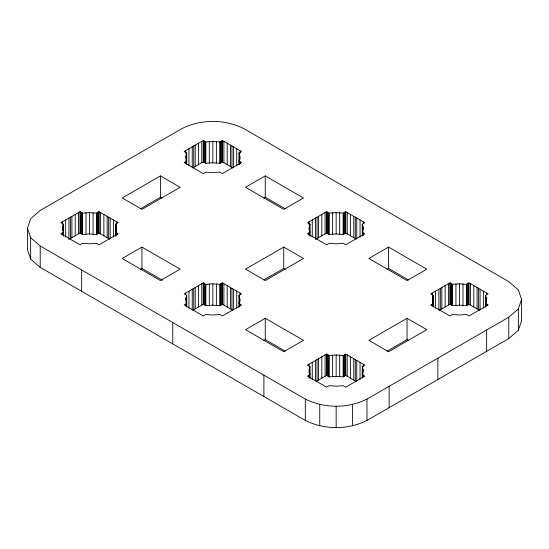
<?xml version="1.0" encoding="UTF-8"?>
<svg xmlns="http://www.w3.org/2000/svg" width="549" height="549" viewBox="0 0 549 549"><rect width="100%" height="100%" fill="white"/><g stroke="black" fill="none" stroke-linecap="round" stroke-linejoin="round"><path stroke-width="0.82" d="M62.511 230.786L62.744 226.188L63.43 224.184L60.87 222.709L79.982 211.674L82.542 213.149L89.542 212.621L96.535 213.149L99.095 211.674L118.207 222.709L115.647 224.184L115.647 236.145M115.647 224.184L116.566 228.226L115.647 232.261L118.207 233.744L99.095 244.772L96.535 243.296L89.542 243.825L82.542 243.296L79.982 244.772L60.87 233.744L63.43 232.261L62.511 228.226M186.735 152.993L185.816 157.035L186.735 161.07L184.176 162.552L203.288 173.587L205.848 172.105L212.847 172.64L219.847 172.105L222.4 173.587L241.512 162.552L238.959 161.07L239.872 157.035L238.959 152.993L241.512 151.517L222.4 140.482L219.847 141.958L212.847 141.429L205.848 141.958L203.288 140.482L184.176 151.517L186.735 152.993L186.735 164.494M186.735 295.376L185.816 299.411L186.735 303.453L184.176 304.928L203.288 315.963L205.848 314.488L212.847 315.016L219.847 314.488L222.4 315.963L241.512 304.928L238.959 303.453L239.872 299.411L238.959 295.376L241.512 293.893L222.4 282.865L219.847 284.341L212.847 283.812L205.848 284.341L203.288 282.865L184.176 293.893L186.735 295.376L186.735 306.87M309.128 229.935L309.355 226.188L310.041 224.184L307.488 222.709L326.6 211.674L329.153 213.149L336.153 212.621L343.152 213.149L345.712 211.674L364.824 222.709L362.265 224.184L362.265 236.145M309.128 373.169L309.355 368.571L310.041 366.567L307.488 365.085L326.6 354.05L329.153 355.532L336.153 354.997L343.152 355.532L345.712 354.05L364.824 365.085L362.265 366.567L362.265 378.062M432.434 301.977L432.66 297.38L433.353 295.376L430.793 293.893L449.906 282.865L452.465 284.341L459.458 283.812L466.458 284.341L469.018 282.865L488.13 293.893L485.57 295.376L485.57 307.337M485.57 295.376L486.489 299.411L485.57 303.453L488.13 304.928L469.018 315.963L466.458 314.488L459.458 315.016L452.465 314.488L449.906 315.963L430.793 304.928L433.353 303.453L432.434 299.411M27.45 228.226L30.641 218.749L40.214 210.425L182.021 128.555C201.188 119.023 224.5 119.023 243.674 128.555L508.786 281.616L518.359 289.941L521.55 299.411L521.55 320.774L518.359 330.251L508.786 338.575L366.979 420.445C347.812 429.977 324.5 429.977 305.326 420.445L40.214 267.384L30.641 259.059L27.45 249.589L27.45 228.226L30.641 237.696L30.641 259.059M518.359 330.251L518.359 308.888L521.55 299.411M30.641 237.696L40.214 246.021L305.326 399.082C324.5 408.614 347.812 408.614 366.979 399.082L508.786 317.212L518.359 308.888M160.438 175.9L122.214 197.969L141.944 209.354L180.168 187.291L160.438 175.9L160.438 197.263L140.592 208.723M69.428 239.124L79.982 233.037L82.542 234.512L89.542 233.984L96.535 234.512L99.095 233.037L109.649 239.124M192.74 167.932L203.288 161.845L205.848 163.321L212.847 162.792L219.847 163.321L222.4 161.845L232.954 167.932M141.944 247.091L122.214 258.476L160.438 280.546L180.168 269.161L141.944 247.091L141.944 268.454L162.525 280.333M265.249 175.9L245.52 187.291L283.751 209.354L303.48 197.969L265.249 175.9L265.249 197.263L285.103 208.723M140.482 269.298L141.944 268.454M263.788 198.107L265.249 197.263M283.751 247.091L245.52 269.161L265.249 280.546L303.48 258.476L283.751 247.091L283.751 268.454L263.897 279.908M192.74 310.315L203.288 304.228L205.848 305.704L212.847 305.175L219.847 305.704L222.4 304.228L232.954 310.315M316.046 239.124L326.6 233.037L329.153 234.512L336.153 233.984L343.152 234.512L345.712 233.037L356.26 239.124M265.249 318.283L245.52 329.668L283.751 351.737L303.48 340.346L265.249 318.283L265.249 339.646L285.103 351.099M388.562 247.091L368.832 258.476L407.056 280.546L426.786 269.161L388.562 247.091L388.562 268.454L408.408 279.908M263.788 340.483L265.249 339.646M387.1 269.298L388.562 268.454M407.056 318.283L368.832 340.346L388.562 351.737L426.786 329.668L407.056 318.283L407.056 339.646L387.21 351.099M316.046 381.507L326.6 375.413L329.153 376.895L336.153 376.36L343.152 376.895L345.712 375.413L356.26 381.507M439.351 310.315L449.906 304.228L452.465 305.704L459.458 305.175L466.458 305.704L469.018 304.228L479.572 310.315M160.438 197.263L161.9 198.107M283.751 268.454L285.212 269.298M407.056 339.646L408.518 340.483M362.265 224.184L363.184 228.226L362.265 232.261L364.824 233.744L345.712 244.772L343.152 243.296L336.153 243.825L329.153 243.296L326.6 244.772L307.488 233.744L310.041 232.261L309.128 228.226M362.265 366.567L363.184 370.602L362.265 374.644L364.824 376.12L345.712 387.155L343.152 385.679L336.153 386.208L329.153 385.679L326.6 387.155L307.488 376.12L310.041 374.644L309.128 370.602M508.786 317.212L508.786 338.575M486.853 304.194L486.853 305.903M486.634 293.036L486.634 294.744M486.627 330.004L486.627 351.367M486.489 299.411L486.489 301.977M486.256 297.38L486.256 302.506M485.968 303.686L485.968 306.246M483.353 291.135L483.353 308.229M480.066 289.241L480.066 309.753M478.57 288.376L478.57 309.739M477.081 287.518L477.081 308.881M473.794 285.617L473.794 306.987M470.514 283.723L470.514 305.086M469.018 282.865L469.018 304.228M468.62 283.092L468.62 304.455M467.741 283.6L467.741 304.963M466.856 284.108L466.856 305.47M466.458 284.341L466.458 305.704M462.985 283.943L462.985 305.306M459.458 283.812L459.458 305.175M455.938 283.943L455.938 305.306M452.465 284.341L452.465 305.704M452.06 284.108L452.06 305.47M451.182 283.6L451.182 304.963M450.304 283.092L450.304 304.455M449.906 282.865L449.906 304.228M448.409 283.723L448.409 305.086M445.129 285.617L445.129 306.987M441.842 287.518L441.842 308.881M440.346 288.376L440.346 309.739M438.857 289.241L438.857 309.753M437.882 358.147L437.882 379.51M435.57 291.135L435.57 308.229M433.353 295.376L433.353 306.87M432.948 295.142L432.948 306.253M432.66 297.38L432.66 302.506M432.283 293.036L432.283 294.744M432.07 304.194L432.07 305.903M389.138 386.29L389.138 407.653M366.979 399.082L366.979 420.445M363.541 233.002L363.541 235.562M363.541 375.386L363.541 377.094M363.328 221.844L363.328 223.553M363.328 364.227L363.328 366.787M362.951 226.188L362.951 231.314M362.951 368.571L362.951 374.555M362.663 227.368L362.663 229.077M362.663 232.495L362.663 235.061M362.663 374.878L362.663 377.438M360.041 219.95L360.041 237.038M360.041 362.326L360.041 379.421M356.761 218.049L356.761 238.561M356.761 360.432L356.761 380.937M355.265 217.191L355.265 238.554M355.265 359.568L355.265 380.931M353.776 216.327L353.776 237.69M353.776 358.71L353.776 380.073M352.561 404.606L352.561 425.969M350.488 214.433L350.488 235.796M350.488 356.809L350.488 378.172M347.201 212.532L347.201 233.895M347.201 354.915L347.201 376.278M345.712 211.674L345.712 233.037M345.712 354.05L345.712 375.413M345.307 211.9L345.307 233.263M345.307 354.283L345.307 375.646M344.429 212.408L344.429 233.771M344.429 354.791L344.429 376.154M343.55 212.916L343.55 234.279M343.55 355.299L343.55 376.662M343.152 213.149L343.152 234.512M343.152 355.532L343.152 376.895M339.68 212.751L339.68 234.114M339.68 355.134L339.68 376.497M336.153 212.621L336.153 233.984M336.153 354.997L336.153 376.36M336.153 406.452L336.153 427.815M332.632 212.751L332.632 234.114M332.632 355.134L332.632 376.497M329.153 213.149L329.153 234.512M329.153 355.532L329.153 376.895M328.755 212.916L328.755 234.279M328.755 355.299L328.755 376.662M327.877 212.408L327.877 233.771M327.877 354.791L327.877 376.154M326.998 211.9L326.998 233.263M326.998 354.283L326.998 375.646M326.6 211.674L326.6 233.037M326.6 354.05L326.6 375.413M325.104 212.532L325.104 233.895M325.104 354.915L325.104 376.278M321.817 214.433L321.817 235.796M321.817 356.809L321.817 378.172M319.744 404.606L319.744 425.969M318.537 216.327L318.537 237.69M318.537 358.71L318.537 380.073M317.041 217.191L317.041 238.554M317.041 359.568L317.041 380.931M315.545 218.049L315.545 239.412M315.545 360.432L315.545 380.937M312.264 219.95L312.264 237.038M312.264 362.326L312.264 379.421M310.041 224.184L310.041 236.145M310.041 366.567L310.041 378.062M309.643 232.495L309.643 235.061M309.643 374.878L309.643 378.295M309.355 226.188L309.355 230.463M309.355 368.571L309.355 372.84M308.977 221.844L308.977 224.411M308.977 364.227L308.977 366.787M308.764 233.002L308.764 234.711M308.764 375.386L308.764 377.094M305.326 399.082L305.326 420.445M263.904 375.166L263.904 396.529M240.236 161.811L240.236 163.52M240.236 304.194L240.236 305.903M240.023 150.652L240.023 153.219M240.023 293.036L240.023 294.744M239.872 157.035L239.872 159.594M239.872 299.411L239.872 301.977M239.645 154.996L239.645 159.272M239.645 297.38L239.645 301.655M239.357 161.303L239.357 164.721M239.357 303.686L239.357 306.246M238.959 152.993L238.959 164.494M238.959 295.376L238.959 307.337M236.736 148.758L236.736 165.846M236.736 291.135L236.736 308.229M233.455 146.858L233.455 167.37M233.455 289.241L233.455 309.753M231.959 146L231.959 167.363M231.959 288.376L231.959 309.739M230.463 145.135L230.463 166.498M230.463 287.518L230.463 308.881M227.183 143.241L227.183 164.604M227.183 285.617L227.183 306.987M223.896 141.34L223.896 162.703M223.896 283.723L223.896 305.086M222.4 140.482L222.4 161.845M222.4 282.865L222.4 304.228M222.002 140.709L222.002 162.072M222.002 283.092L222.002 304.455M221.123 141.217L221.123 162.579M221.123 283.6L221.123 304.963M220.245 141.724L220.245 163.087M220.245 284.108L220.245 305.47M219.847 141.958L219.847 163.321M219.847 284.341L219.847 305.704M216.368 141.56L216.368 162.923M216.368 283.943L216.368 305.306M212.847 141.429L212.847 162.792M212.847 283.812L212.847 305.175M209.32 141.56L209.32 162.923M209.32 283.943L209.32 305.306M205.848 141.958L205.848 163.321M205.848 284.341L205.848 305.704M205.45 141.724L205.45 163.087M205.45 284.108L205.45 305.47M204.571 141.217L204.571 162.579M204.571 283.6L204.571 304.963M203.693 140.709L203.693 162.072M203.693 283.092L203.693 304.455M203.288 140.482L203.288 161.845M203.288 282.865L203.288 304.228M201.799 141.34L201.799 162.703M201.799 283.723L201.799 305.086M198.512 143.241L198.512 164.604M198.512 285.617L198.512 306.987M195.224 145.135L195.224 166.498M195.224 287.518L195.224 308.881M193.735 146L193.735 167.363M193.735 288.376L193.735 309.739M192.239 146.858L192.239 167.37M192.239 289.241L192.239 309.753M188.959 148.758L188.959 165.846M188.959 291.135L188.959 308.229M186.337 161.303L186.337 163.87M186.337 298.56L186.337 300.269M186.337 303.686L186.337 306.246M186.049 154.996L186.049 160.981M186.049 297.38L186.049 303.158M185.672 150.652L185.672 153.219M185.672 293.036L185.672 294.744M185.459 161.811L185.459 163.52M185.459 304.194L185.459 305.903M172.77 322.551L172.77 343.914M116.93 233.002L116.93 234.711M116.717 221.844L116.717 223.553M116.566 228.226L116.566 231.644M116.34 226.188L116.34 231.314M116.052 223.951L116.052 235.912M113.43 219.95L113.43 237.038M110.143 218.049L110.143 238.561M108.654 217.191L108.654 238.554M107.158 216.327L107.158 237.69M103.871 214.433L103.871 235.796M100.591 212.532L100.591 233.895M99.095 211.674L99.095 233.037M98.696 211.9L98.696 233.263M97.818 212.408L97.818 233.771M96.94 212.916L96.94 234.279M96.535 213.149L96.535 234.512M93.062 212.751L93.062 234.114M89.542 212.621L89.542 233.984M86.015 212.751L86.015 234.114M82.542 213.149L82.542 234.512M82.144 212.916L82.144 234.279M81.643 269.936L81.643 291.299M81.259 212.408L81.259 233.771M80.38 211.9L80.38 233.263M79.982 211.674L79.982 233.037M78.486 212.532L78.486 233.895M75.206 214.433L75.206 235.796M71.919 216.327L71.919 237.69M70.43 217.191L70.43 238.554M68.934 218.049L68.934 239.412M65.647 219.95L65.647 237.038M63.43 224.184L63.43 236.145M63.032 232.495L63.032 235.061M62.744 226.188L62.744 230.463M62.366 221.844L62.366 224.411M62.147 233.002L62.147 234.711M40.214 246.021L40.214 267.384"/></g></svg>
